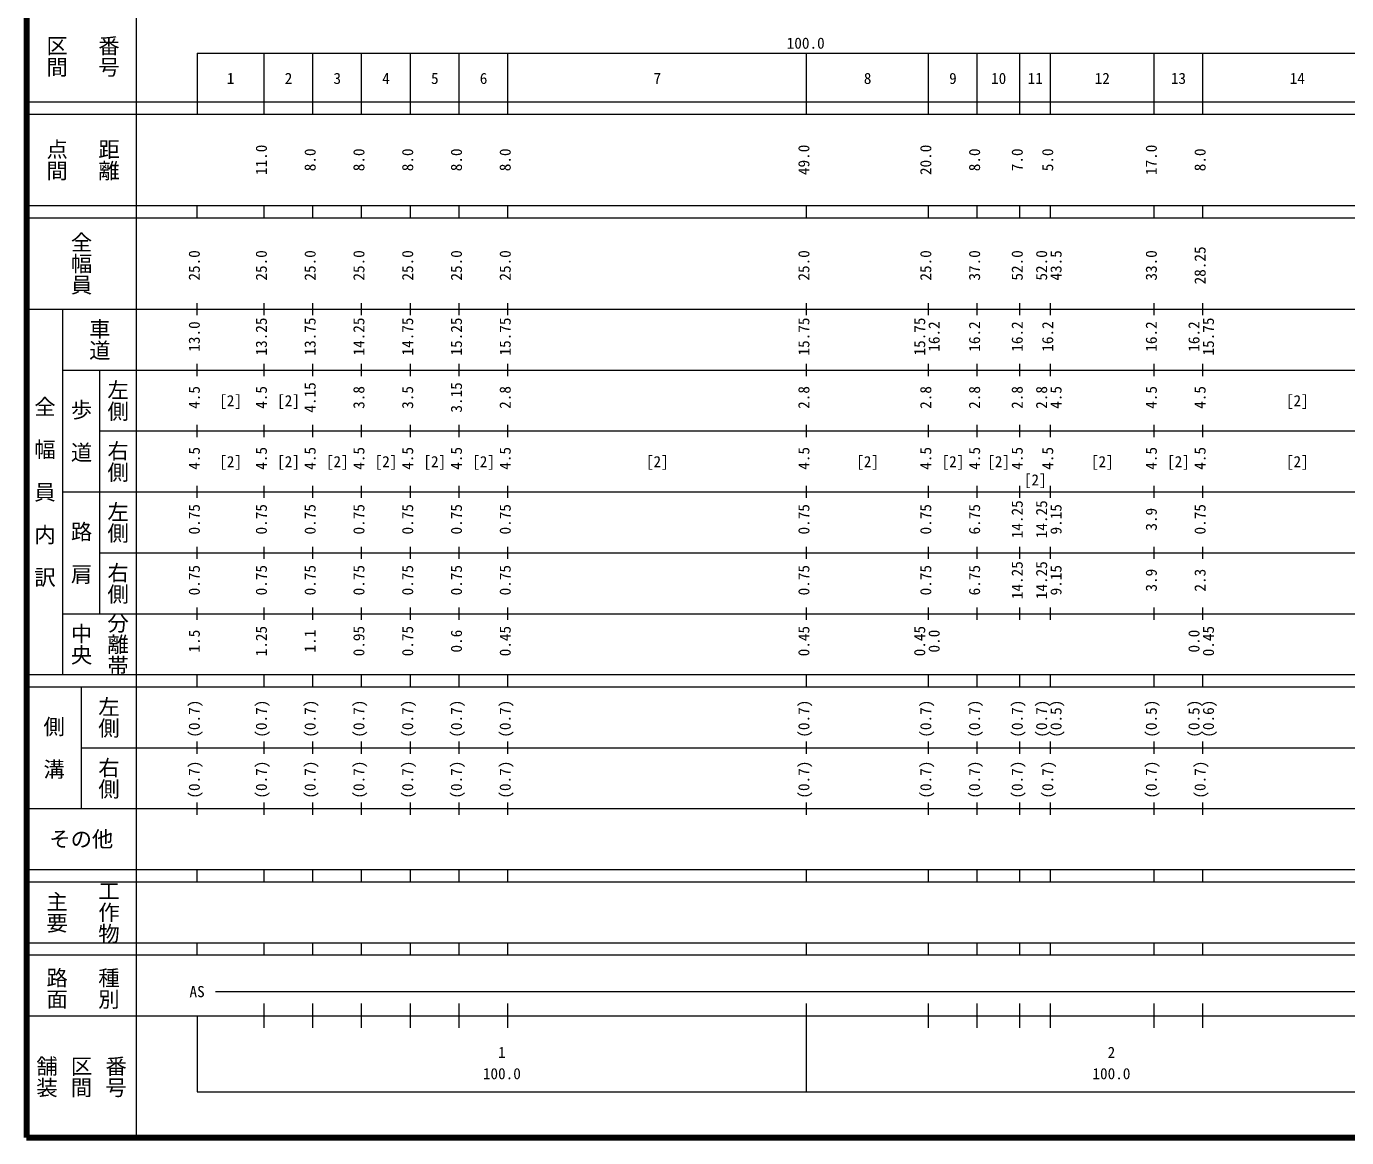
# Model space of a CAD drawing. Units: millimetres on the paper, enlarged 1000 times. Extents: x 40000 to 680000, y 20000 to 380000.
# Drawn here: x 40000 to 256582, y 20000 to 202409 of the extents above; entities that cross this region are included whole.
import ezdxf
from ezdxf.enums import TextEntityAlignment as Align

# ---------------------------------------------------------------- set-up
doc = ezdxf.new("R2010")
doc.units = ezdxf.units.MM
doc.header["$LTSCALE"] = 1000
doc.layers.add('M-TTL', color=2, linetype='Continuous', lineweight=140)
doc.layers.add('M-TTL-BAND', color=7, linetype='Continuous', lineweight=13)
doc.styles.add('@ＭＳ ゴシック', font='')
doc.styles.add('ＭＳ ゴシック', font='')
doc.styles.get('@ＭＳ ゴシック').set_extended_font_data('@MS Gothic')
doc.styles.get('ＭＳ ゴシック').set_extended_font_data('MS Gothic')

msp = doc.modelspace()

# ---------------------------------------------------------------- linework, layer by layer
at = {"layer": 'M-TTL'}
for p, q in [((40000, 380000), (40000, 20000)), ((40000, 20000), (680000, 20000))]:
    msp.add_line(p, q, dxfattribs=at)
at = {"layer": 'M-TTL-BAND'}
for p, q in [((58000, 370000), (58000, 20000)), ((68000, 198000), (579000, 198000)), ((68000, 198000), (68000, 188000)), ((79000, 188000), (79000, 198000)), ((87000, 188000), (87000, 198000)), ((95000, 188000), (95000, 198000)), ((103000, 188000), (103000, 198000)), ((111000, 188000), (111000, 198000)), ((119000, 188000), (119000, 198000)), ((168000, 188000), (168000, 198000)), ((188000, 188000), (188000, 198000)), ((196000, 188000), (196000, 198000)), ((203000, 188000), (203000, 198000)), ((208000, 188000), (208000, 198000)), ((225000, 188000), (225000, 198000)), ((233000, 188000), (233000, 198000)), ((40000, 190000), (579000, 190000)), ((40000, 188000), (579000, 188000)), ((40000, 173000), (579000, 173000)), ((68000, 171000), (68000, 173000)), ((79000, 171000), (79000, 173000)), ((87000, 171000), (87000, 173000)), ((95000, 171000), (95000, 173000)), ((103000, 171000), (103000, 173000)), ((111000, 171000), (111000, 173000)), ((119000, 171000), (119000, 173000)), ((168000, 171000), (168000, 173000)), ((188000, 171000), (188000, 173000)), ((196000, 171000), (196000, 173000)), ((203000, 171000), (203000, 173000)), ((208000, 171000), (208000, 173000)), ((225000, 171000), (225000, 173000)), ((233000, 171000), (233000, 173000)), ((40000, 171000), (579000, 171000)), ((40000, 156000), (579000, 156000)), ((46000, 96000), (46000, 156000)), ((68000, 155000), (68000, 157000)), ((79000, 155000), (79000, 157000)), ((87000, 155000), (87000, 157000)), ((95000, 155000), (95000, 157000)), ((103000, 155000), (103000, 157000)), ((111000, 155000), (111000, 157000)), ((119000, 155000), (119000, 157000)), ((168000, 155000), (168000, 157000)), ((188000, 155000), (188000, 157000)), ((196000, 155000), (196000, 157000)), ((203000, 155000), (203000, 157000)), ((208000, 155000), (208000, 157000)), ((225000, 155000), (225000, 157000)), ((233000, 155000), (233000, 157000)), ((46000, 146000), (579000, 146000)), ((52000, 146000), (52000, 106000)), ((68000, 145000), (68000, 147000)), ((79000, 145000), (79000, 147000)), ((87000, 145000), (87000, 147000)), ((95000, 145000), (95000, 147000)), ((103000, 145000), (103000, 147000)), ((111000, 145000), (111000, 147000)), ((119000, 145000), (119000, 147000)), ((168000, 145000), (168000, 147000)), ((188000, 145000), (188000, 147000)), ((196000, 145000), (196000, 147000)), ((203000, 145000), (203000, 147000)), ((208000, 145000), (208000, 147000)), ((225000, 145000), (225000, 147000)), ((233000, 145000), (233000, 147000)), ((68000, 135000), (68000, 137000)), ((79000, 135000), (79000, 137000)), ((87000, 135000), (87000, 137000)), ((95000, 135000), (95000, 137000)), ((103000, 135000), (103000, 137000)), ((111000, 135000), (111000, 137000)), ((119000, 135000), (119000, 137000)), ((168000, 135000), (168000, 137000)), ((188000, 135000), (188000, 137000)), ((196000, 135000), (196000, 137000)), ((203000, 135000), (203000, 137000)), ((208000, 135000), (208000, 137000)), ((225000, 135000), (225000, 137000)), ((233000, 135000), (233000, 137000)), ((52000, 136000), (579000, 136000)), ((46000, 126000), (579000, 126000)), ((68000, 125000), (68000, 127000)), ((79000, 125000), (79000, 127000)), ((87000, 125000), (87000, 127000)), ((95000, 125000), (95000, 127000)), ((103000, 125000), (103000, 127000)), ((111000, 125000), (111000, 127000)), ((119000, 125000), (119000, 127000)), ((168000, 125000), (168000, 127000)), ((188000, 125000), (188000, 127000)), ((196000, 125000), (196000, 127000)), ((203000, 125000), (203000, 127000)), ((208000, 125000), (208000, 127000)), ((225000, 125000), (225000, 127000)), ((233000, 125000), (233000, 127000)), ((68000, 115000), (68000, 117000)), ((79000, 115000), (79000, 117000)), ((87000, 115000), (87000, 117000)), ((95000, 115000), (95000, 117000)), ((103000, 115000), (103000, 117000)), ((111000, 115000), (111000, 117000)), ((119000, 115000), (119000, 117000)), ((168000, 115000), (168000, 117000)), ((188000, 115000), (188000, 117000)), ((196000, 115000), (196000, 117000)), ((203000, 115000), (203000, 117000)), ((208000, 115000), (208000, 117000)), ((225000, 115000), (225000, 117000)), ((233000, 115000), (233000, 117000)), ((52000, 116000), (579000, 116000)), ((68000, 105000), (68000, 107000)), ((79000, 105000), (79000, 107000)), ((87000, 105000), (87000, 107000)), ((95000, 105000), (95000, 107000)), ((103000, 105000), (103000, 107000)), ((111000, 105000), (111000, 107000)), ((119000, 105000), (119000, 107000)), ((168000, 105000), (168000, 107000)), ((188000, 105000), (188000, 107000)), ((196000, 105000), (196000, 107000)), ((203000, 105000), (203000, 107000)), ((208000, 105000), (208000, 107000)), ((225000, 105000), (225000, 107000)), ((233000, 105000), (233000, 107000)), ((46000, 106000), (579000, 106000)), ((40000, 96000), (579000, 96000)), ((68000, 94000), (68000, 96000)), ((79000, 94000), (79000, 96000)), ((87000, 94000), (87000, 96000)), ((95000, 94000), (95000, 96000)), ((103000, 94000), (103000, 96000)), ((111000, 94000), (111000, 96000)), ((119000, 94000), (119000, 96000)), ((168000, 94000), (168000, 96000)), ((188000, 94000), (188000, 96000)), ((196000, 94000), (196000, 96000)), ((203000, 94000), (203000, 96000)), ((208000, 94000), (208000, 96000)), ((225000, 94000), (225000, 96000)), ((233000, 94000), (233000, 96000)), ((40000, 94000), (579000, 94000)), ((49000, 94000), (49000, 74000)), ((68000, 83000), (68000, 85000)), ((79000, 83000), (79000, 85000)), ((87000, 83000), (87000, 85000)), ((95000, 83000), (95000, 85000)), ((103000, 83000), (103000, 85000)), ((111000, 83000), (111000, 85000)), ((119000, 83000), (119000, 85000)), ((168000, 83000), (168000, 85000)), ((188000, 83000), (188000, 85000)), ((196000, 83000), (196000, 85000)), ((203000, 83000), (203000, 85000)), ((208000, 83000), (208000, 85000)), ((225000, 83000), (225000, 85000)), ((233000, 83000), (233000, 85000)), ((49000, 84000), (579000, 84000)), ((40000, 74000), (579000, 74000)), ((68000, 73000), (68000, 75000)), ((79000, 73000), (79000, 75000)), ((87000, 73000), (87000, 75000)), ((95000, 73000), (95000, 75000)), ((103000, 73000), (103000, 75000)), ((111000, 73000), (111000, 75000)), ((119000, 73000), (119000, 75000)), ((168000, 73000), (168000, 75000)), ((188000, 73000), (188000, 75000)), ((196000, 73000), (196000, 75000)), ((203000, 73000), (203000, 75000)), ((208000, 73000), (208000, 75000)), ((225000, 73000), (225000, 75000)), ((233000, 73000), (233000, 75000)), ((40000, 64000), (579000, 64000)), ((68000, 62000), (68000, 64000)), ((79000, 62000), (79000, 64000)), ((87000, 62000), (87000, 64000)), ((95000, 62000), (95000, 64000)), ((103000, 62000), (103000, 64000)), ((111000, 62000), (111000, 64000)), ((119000, 62000), (119000, 64000)), ((168000, 62000), (168000, 64000)), ((188000, 62000), (188000, 64000)), ((196000, 62000), (196000, 64000)), ((203000, 62000), (203000, 64000)), ((208000, 62000), (208000, 64000)), ((225000, 62000), (225000, 64000)), ((233000, 62000), (233000, 64000)), ((40000, 62000), (579000, 62000)), ((40000, 52000), (579000, 52000)), ((68000, 50000), (68000, 52000)), ((79000, 50000), (79000, 52000)), ((87000, 50000), (87000, 52000)), ((95000, 50000), (95000, 52000)), ((103000, 50000), (103000, 52000)), ((111000, 50000), (111000, 52000)), ((119000, 50000), (119000, 52000)), ((168000, 50000), (168000, 52000)), ((188000, 50000), (188000, 52000)), ((196000, 50000), (196000, 52000)), ((203000, 50000), (203000, 52000)), ((208000, 50000), (208000, 52000)), ((225000, 50000), (225000, 52000)), ((233000, 50000), (233000, 52000)), ((40000, 50000), (579000, 50000)), ((71000, 44000), (465000, 44000)), ((79000, 38000), (79000, 42000)), ((87000, 38000), (87000, 42000)), ((95000, 38000), (95000, 42000)), ((103000, 38000), (103000, 42000)), ((111000, 38000), (111000, 42000)), ((119000, 38000), (119000, 42000)), ((168000, 27500), (168000, 42000)), ((188000, 38000), (188000, 42000)), ((196000, 38000), (196000, 42000)), ((203000, 38000), (203000, 42000)), ((208000, 38000), (208000, 42000)), ((225000, 38000), (225000, 42000)), ((233000, 38000), (233000, 42000)), ((40000, 40000), (579000, 40000)), ((68000, 40000), (68000, 27500)), ((68000, 27500), (579000, 27500))]:
    msp.add_line(p, q, dxfattribs=at)

# ---------------------------------------------------------------- texts
at = {"layer": 'M-TTL-BAND', "style": '@ＭＳ ゴシック'}
for s, p in [('区間', (45000, 197500)), ('番号', (53500, 197500)), ('点間', (45000, 180500)), ('距離', (53500, 180500)), ('全幅員', (49000, 163500)), ('車道', (52000, 151000)), ('左側', (55000, 141000)), ('全\u3000幅\u3000員\u3000内\u3000訳', (43000, 126000)), ('歩\u3000道', (49000, 136000)), ('右側', (55000, 131000)), ('左側', (55000, 121000)), ('路\u3000肩', (49000, 116000)), ('右側', (55000, 111000)), ('中央', (49000, 101000)), ('分離帯', (55000, 101000)), ('左側', (53500, 89000)), ('側\u3000溝', (44500, 84000)), ('右側', (53500, 79000)), ('工作物', (53500, 57000)), ('主要', (45000, 57000)), ('路面', (45000, 44500)), ('種別', (53500, 44500)), ('舗装', (43333, 30000)), ('区間', (49000, 30000)), ('番号', (54667, 30000))]:
    msp.add_text(s, height=2566, rotation=270, dxfattribs=at).set_placement(p, align=Align.MIDDLE_CENTER)
at = {"layer": 'M-TTL-BAND', "style": 'ＭＳ ゴシック'}
for s, p in [('100.0', (167844, 198195)), ('1', (73500, 192405)), ('2', (83000, 192405)), ('3', (91000, 192405)), ('4', (99000, 192405)), ('5', (107000, 192405)), ('6', (115000, 192405)), ('7', (143500, 192405)), ('8', (178000, 192405)), ('9', (192000, 192405)), ('10', (199500, 192405)), ('11', (205500, 192405)), ('12', (216500, 192405)), ('13', (229000, 192405)), ('14', (248500, 192405)), ('[2]', (73500, 139500)), ('[2]', (83000, 139500)), ('[2]', (248500, 139500)), ('[2]', (73500, 129500)), ('[2]', (83000, 129500)), ('[2]', (91000, 129500)), ('[2]', (99000, 129500)), ('[2]', (107000, 129500)), ('[2]', (115000, 129500)), ('[2]', (143500, 129500)), ('[2]', (178000, 129500)), ('[2]', (192000, 129500)), ('[2]', (199500, 129500)), ('[2]', (216500, 129500)), ('[2]', (229000, 129500)), ('[2]', (248500, 129500)), ('[2]', (205500, 126500)), ('AS', (68000, 42500)), ('1', (118000, 32523)), ('2', (218000, 32523)), ('100.0', (118000, 29033)), ('100.0', (218000, 29033))]:
    msp.add_text(s, height=1833, dxfattribs=at).set_placement(p, align=Align.BOTTOM_CENTER)
for s, p in [('11.0', (80000, 180500)), ('8.0', (88000, 180500)), ('8.0', (96000, 180500)), ('8.0', (104000, 180500)), ('8.0', (112000, 180500)), ('8.0', (120000, 180500)), ('49.0', (169000, 180500)), ('20.0', (189000, 180500)), ('8.0', (197000, 180500)), ('7.0', (204000, 180500)), ('5.0', (209000, 180500)), ('17.0', (226000, 180500)), ('8.0', (234000, 180500)), ('25.0', (69000, 163174)), ('25.0', (80000, 163174)), ('25.0', (88000, 163174)), ('25.0', (96000, 163174)), ('25.0', (104000, 163174)), ('25.0', (112000, 163174)), ('25.0', (120000, 163174)), ('25.0', (169000, 163174)), ('25.0', (189000, 163174)), ('37.0', (197000, 163174)), ('52.0', (204000, 163174)), ('52.0', (208000, 163174)), ('43.5', (210370, 163174)), ('33.0', (226000, 163174)), ('28.25', (234000, 163174)), ('13.0', (69000, 151500)), ('13.25', (80000, 151500)), ('13.75', (88000, 151500)), ('14.25', (96000, 151500)), ('14.75', (104000, 151500)), ('15.25', (112000, 151500)), ('15.75', (120000, 151500)), ('15.75', (169000, 151500)), ('15.75', (188000, 151500)), ('16.2', (190370, 151500)), ('16.2', (197000, 151500)), ('16.2', (204000, 151500)), ('16.2', (209000, 151500)), ('16.2', (226000, 151500)), ('16.2', (233000, 151500)), ('15.75', (235370, 151500)), ('4.5', (69000, 141500)), ('4.5', (80000, 141500)), ('4.15', (88000, 141500)), ('3.8', (96000, 141500)), ('3.5', (104000, 141500)), ('3.15', (112000, 141500)), ('2.8', (120000, 141500)), ('2.8', (169000, 141500)), ('2.8', (189000, 141500)), ('2.8', (197000, 141500)), ('2.8', (204000, 141500)), ('2.8', (208000, 141500)), ('4.5', (210370, 141500)), ('4.5', (226000, 141500)), ('4.5', (234000, 141500)), ('4.5', (69000, 131500)), ('4.5', (80000, 131500)), ('4.5', (88000, 131500)), ('4.5', (96000, 131500)), ('4.5', (104000, 131500)), ('4.5', (112000, 131500)), ('4.5', (120000, 131500)), ('4.5', (169000, 131500)), ('4.5', (189000, 131500)), ('4.5', (197000, 131500)), ('4.5', (204000, 131500)), ('4.5', (209000, 131500)), ('4.5', (226000, 131500)), ('4.5', (234000, 131500)), ('0.75', (69000, 121500)), ('0.75', (80000, 121500)), ('0.75', (88000, 121500)), ('0.75', (96000, 121500)), ('0.75', (104000, 121500)), ('0.75', (112000, 121500)), ('0.75', (120000, 121500)), ('0.75', (169000, 121500)), ('0.75', (189000, 121500)), ('6.75', (197000, 121500)), ('14.25', (204000, 121500)), ('14.25', (208000, 121500)), ('9.15', (210370, 121500)), ('0.75', (234000, 121500)), ('3.9', (226000, 121500)), ('0.75', (69000, 111500)), ('0.75', (80000, 111500)), ('0.75', (88000, 111500)), ('0.75', (96000, 111500)), ('0.75', (104000, 111500)), ('0.75', (112000, 111500)), ('0.75', (120000, 111500)), ('0.75', (169000, 111500)), ('0.75', (189000, 111500)), ('6.75', (197000, 111500)), ('14.25', (204000, 111500)), ('14.25', (208000, 111500)), ('9.15', (210370, 111500)), ('3.9', (226000, 111500)), ('2.3', (234000, 111500)), ('1.5', (69000, 101500)), ('1.25', (80000, 101500)), ('1.1', (88000, 101500)), ('0.95', (96000, 101500)), ('0.75', (104000, 101500)), ('0.6', (112000, 101500)), ('0.45', (120000, 101500)), ('0.45', (169000, 101500)), ('0.45', (188000, 101500)), ('0.0', (190370, 101500)), ('0.0', (233000, 101500)), ('0.45', (235370, 101500)), ('(0.7)', (69000, 88764)), ('(0.7)', (80000, 88764)), ('(0.7)', (88000, 88764)), ('(0.7)', (96000, 88764)), ('(0.7)', (104000, 88764)), ('(0.7)', (112000, 88764)), ('(0.7)', (120000, 88764)), ('(0.7)', (169000, 88764)), ('(0.7)', (189000, 88764)), ('(0.7)', (197000, 88764)), ('(0.7)', (204000, 88764)), ('(0.7)', (208000, 88764)), ('(0.5)', (210370, 88764)), ('(0.5)', (226000, 88764)), ('(0.5)', (233000, 88764)), ('(0.6)', (235370, 88764)), ('(0.7)', (69000, 78764)), ('(0.7)', (80000, 78764)), ('(0.7)', (88000, 78764)), ('(0.7)', (96000, 78764)), ('(0.7)', (104000, 78764)), ('(0.7)', (112000, 78764)), ('(0.7)', (120000, 78764)), ('(0.7)', (169000, 78764)), ('(0.7)', (189000, 78764)), ('(0.7)', (197000, 78764)), ('(0.7)', (204000, 78764)), ('(0.7)', (209000, 78764)), ('(0.7)', (226000, 78764)), ('(0.7)', (234000, 78764))]:
    msp.add_text(s, height=1833, rotation=90, dxfattribs=at).set_placement(p, align=Align.BOTTOM_CENTER)
msp.add_text('その他', height=2566, dxfattribs=at).set_placement((49000, 69000), align=Align.MIDDLE_CENTER)

doc.saveas('drawing.dxf')
